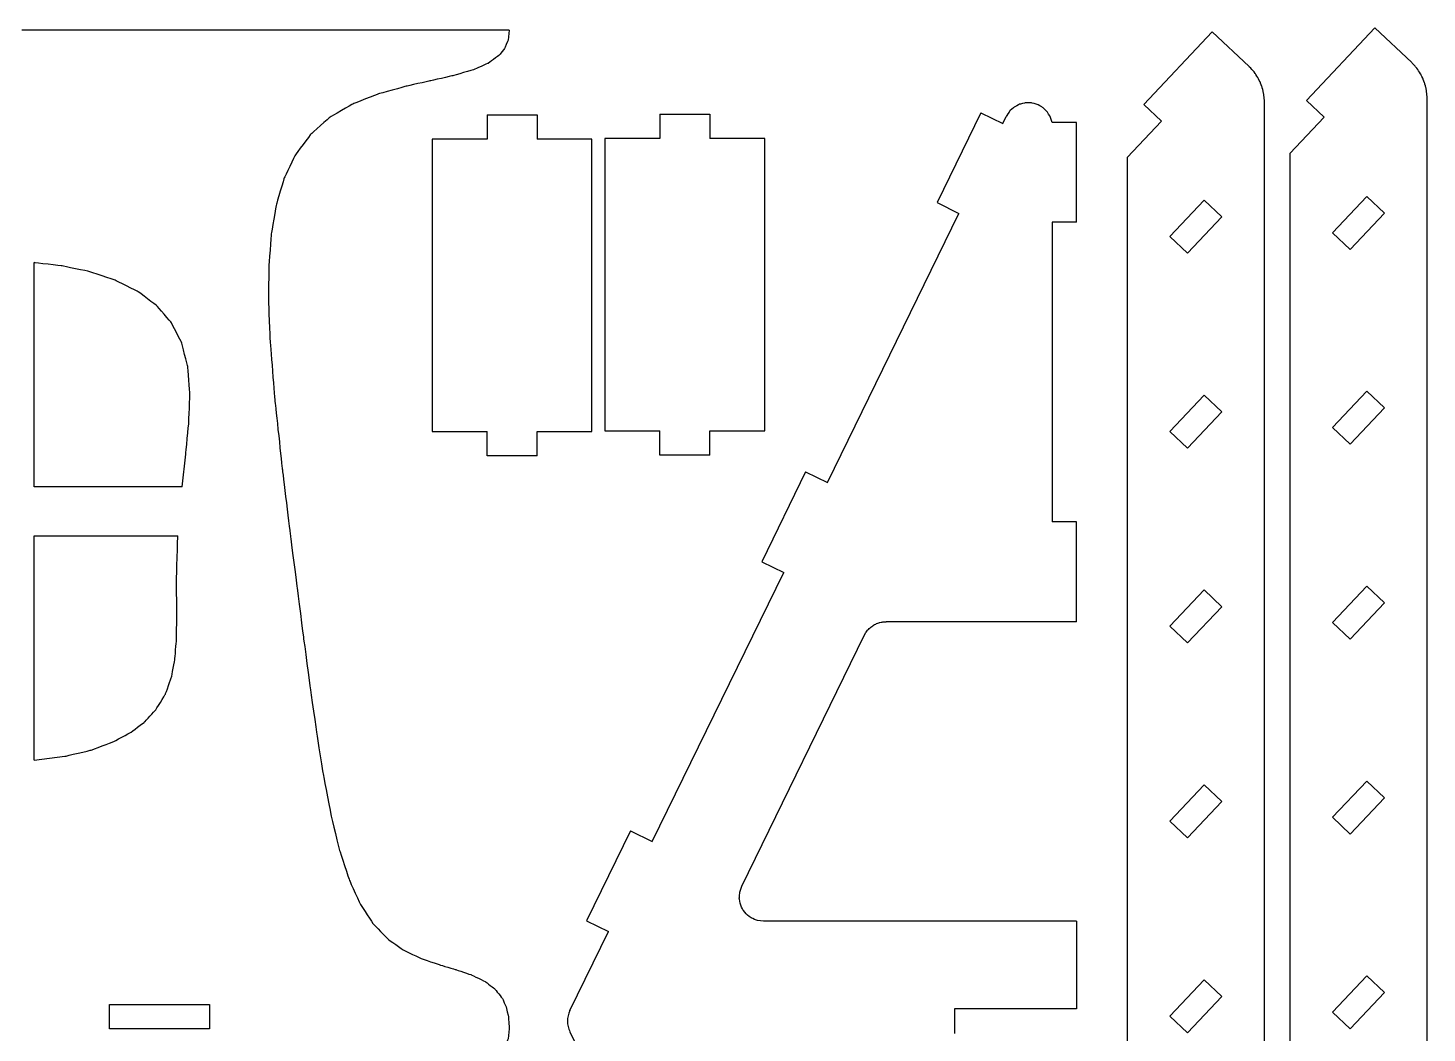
# Model space of a CAD drawing. Header units: centimetres. Extents: x -36 to 30.2, y -21 to 21.
# Drawn here: x -4.09 to 24.61, y 0.08 to 20.71 of the extents above; entities that cross this region are included whole.
import ezdxf

# ---------------------------------------------------------------- set-up
doc = ezdxf.new("R2010")
doc.units = ezdxf.units.CM
doc.header["$MEASUREMENT"] = 0
doc.layers.add('Capa 1', color=7, linetype='Continuous')

msp = doc.modelspace()

# ---------------------------------------------------------------- linework, layer by layer
at = {"layer": 'Capa 1', "color": 1, "lineweight": 25}
for points in [[(22.13399, 19.22105), (22.13399, 19.22105), (23.54133, 20.71168), (23.54133, 20.71168)], [(23.54133, 20.71168), (23.54133, 20.71168), (24.29507, 20.00006), (24.29507, 20.00006)], [(5.78122, 20.66451), (5.78122, 20.66451), (-4.21879, 20.66451), (-4.21879, 20.66451)], [(18.79645, 19.14258), (18.79645, 19.14258), (20.20379, 20.63317), (20.20379, 20.63317)], [(20.20379, 20.63317), (20.20379, 20.63317), (20.95754, 19.92155), (20.95754, 19.92155)], [(24.60858, -8.01932), (24.60858, -8.01932), (24.60858, 19.27291), (24.60858, 19.27291)], [(15.45563, 18.96834), (15.45563, 18.96834), (14.55686, 17.12585), (14.55686, 17.12585)], [(15.45563, 18.96834), (15.45563, 18.96834), (15.905, 18.74912), (15.905, 18.74912)], [(18.79645, 19.14258), (18.79645, 19.14258), (19.16003, 18.79933), (19.16003, 18.79933)], [(21.27101, -8.09783), (21.27101, -8.09783), (21.27101, 19.1944), (21.27101, 19.1944)], [(22.13399, 19.22105), (22.13399, 19.22105), (22.49756, 18.8778), (22.49756, 18.8778)], [(5.32436, 18.92912), (5.32436, 18.92912), (6.34935, 18.92912), (6.34935, 18.92912)], [(5.32436, 18.92912), (5.32436, 18.92912), (5.32436, 18.42913), (5.32436, 18.42913)], [(6.34935, 18.92912), (6.34935, 18.92912), (6.34935, 18.42913), (6.34935, 18.42913)], [(8.86989, 18.94348), (8.86989, 18.94348), (9.89489, 18.94348), (9.89489, 18.94348)], [(8.86989, 18.94348), (8.86989, 18.94348), (8.86989, 18.44349), (8.86989, 18.44349)], [(9.89489, 18.94348), (9.89489, 18.94348), (9.89489, 18.44349), (9.89489, 18.44349)], [(15.905, 18.74912), (15.905, 18.74912), (15.97729, 18.89732), (15.97729, 18.89732)], [(17.41733, 18.77438), (17.41733, 18.77438), (16.91733, 18.77438), (16.91733, 18.77438)], [(17.41733, 16.72435), (17.41733, 16.72435), (17.41733, 18.77438), (17.41733, 18.77438)], [(19.16003, 18.79933), (19.16003, 18.79933), (18.45634, 18.05401), (18.45634, 18.05401)], [(22.49756, 18.8778), (22.49756, 18.8778), (21.79388, 18.13252), (21.79388, 18.13252)], [(4.19684, 18.42913), (4.19684, 18.42913), (4.19684, 12.42912), (4.19684, 12.42912)], [(5.32436, 18.42913), (5.32436, 18.42913), (4.19684, 18.42913), (4.19684, 18.42913)], [(7.47687, 18.42913), (7.47687, 18.42913), (6.34935, 18.42913), (6.34935, 18.42913)], [(7.47687, 12.42912), (7.47687, 12.42912), (7.47687, 18.42913), (7.47687, 18.42913)], [(7.74238, 18.44349), (7.74238, 18.44349), (7.74238, 12.44348), (7.74238, 12.44348)], [(8.86989, 18.44349), (8.86989, 18.44349), (7.74238, 18.44349), (7.74238, 18.44349)], [(11.0224, 18.44349), (11.0224, 18.44349), (9.89489, 18.44349), (9.89489, 18.44349)], [(11.0224, 12.44348), (11.0224, 12.44348), (11.0224, 18.44349), (11.0224, 18.44349)], [(21.79388, 18.13252), (21.79388, 18.13252), (21.79388, -9.15971), (21.79388, -9.15971)], [(18.45634, 18.05401), (18.45634, 18.05401), (18.45634, -9.23822), (18.45634, -9.23822)], [(23.37129, 17.25411), (23.37129, 17.25411), (22.6676, 16.50879), (22.6676, 16.50879)], [(23.73486, 16.91085), (23.73486, 16.91085), (23.37129, 17.25411), (23.37129, 17.25411)], [(14.55686, 17.12585), (14.55686, 17.12585), (15.00623, 16.90664), (15.00623, 16.90664)], [(20.03375, 17.1756), (20.03375, 17.1756), (19.33007, 16.43028), (19.33007, 16.43028)], [(20.39732, 16.83234), (20.39732, 16.83234), (20.03375, 17.1756), (20.03375, 17.1756)], [(12.30995, 11.37921), (12.30995, 11.37921), (15.00623, 16.90664), (15.00623, 16.90664)], [(17.41733, 16.72435), (17.41733, 16.72435), (16.91733, 16.72435), (16.91733, 16.72435)], [(16.91733, 16.72435), (16.91733, 16.72435), (16.91733, 10.57438), (16.91733, 10.57438)], [(19.69364, 16.08703), (19.69364, 16.08703), (20.39732, 16.83234), (20.39732, 16.83234)], [(23.03117, 16.16554), (23.03117, 16.16554), (23.73486, 16.91085), (23.73486, 16.91085)], [(19.33007, 16.43028), (19.33007, 16.43028), (19.69364, 16.08703), (19.69364, 16.08703)], [(22.6676, 16.50879), (22.6676, 16.50879), (23.03117, 16.16554), (23.03117, 16.16554)], [(-3.96878, 11.28951), (-3.96878, 11.28951), (-3.96878, 15.89404), (-3.96878, 15.89404)], [(23.37129, 13.2541), (23.37129, 13.2541), (22.6676, 12.50879), (22.6676, 12.50879)], [(23.73486, 12.91085), (23.73486, 12.91085), (23.37129, 13.2541), (23.37129, 13.2541)], [(20.03375, 13.17559), (20.03375, 13.17559), (19.33007, 12.43028), (19.33007, 12.43028)], [(20.39732, 12.83234), (20.39732, 12.83234), (20.03375, 13.17559), (20.03375, 13.17559)], [(19.69364, 12.08702), (19.69364, 12.08702), (20.39732, 12.83234), (20.39732, 12.83234)], [(23.03117, 12.16553), (23.03117, 12.16553), (23.73486, 12.91085), (23.73486, 12.91085)], [(4.19684, 12.42912), (4.19684, 12.42912), (5.32436, 12.42912), (5.32436, 12.42912)], [(5.32436, 11.92913), (5.32436, 11.92913), (5.32436, 12.42912), (5.32436, 12.42912)], [(6.34935, 11.92913), (6.34935, 11.92913), (6.34935, 12.42912), (6.34935, 12.42912)], [(6.34935, 12.42912), (6.34935, 12.42912), (7.47687, 12.42912), (7.47687, 12.42912)], [(7.74238, 12.44348), (7.74238, 12.44348), (8.86989, 12.44348), (8.86989, 12.44348)], [(8.86989, 11.94349), (8.86989, 11.94349), (8.86989, 12.44348), (8.86989, 12.44348)], [(9.89489, 11.94349), (9.89489, 11.94349), (9.89489, 12.44348), (9.89489, 12.44348)], [(9.89489, 12.44348), (9.89489, 12.44348), (11.0224, 12.44348), (11.0224, 12.44348)], [(19.33007, 12.43028), (19.33007, 12.43028), (19.69364, 12.08702), (19.69364, 12.08702)], [(22.6676, 12.50879), (22.6676, 12.50879), (23.03117, 12.16553), (23.03117, 12.16553)], [(6.34935, 11.92913), (6.34935, 11.92913), (5.32436, 11.92913), (5.32436, 11.92913)], [(9.89489, 11.94349), (9.89489, 11.94349), (8.86989, 11.94349), (8.86989, 11.94349)], [(11.86055, 11.59842), (11.86055, 11.59842), (10.96178, 9.75597), (10.96178, 9.75597)], [(11.86055, 11.59842), (11.86055, 11.59842), (12.30995, 11.37921), (12.30995, 11.37921)], [(-0.9327, 11.28951), (-0.9327, 11.28951), (-3.96878, 11.28951), (-3.96878, 11.28951)], [(17.41733, 10.57438), (17.41733, 10.57438), (16.91733, 10.57438), (16.91733, 10.57438)], [(17.41733, 8.52439), (17.41733, 8.52439), (17.41733, 10.57438), (17.41733, 10.57438)], [(-3.96878, 5.6825), (-3.96878, 5.6825), (-3.96878, 10.28953), (-3.96878, 10.28953)], [(-3.96878, 10.28953), (-3.96878, 10.28953), (-1.01882, 10.28953), (-1.01882, 10.28953)], [(8.71486, 4.00933), (8.71486, 4.00933), (11.41118, 9.53675), (11.41118, 9.53675)], [(10.96178, 9.75597), (10.96178, 9.75597), (11.41118, 9.53675), (11.41118, 9.53675)], [(23.37129, 9.25409), (23.37129, 9.25409), (22.6676, 8.50878), (22.6676, 8.50878)], [(23.73486, 8.91084), (23.73486, 8.91084), (23.37129, 9.25409), (23.37129, 9.25409)], [(20.03375, 9.17558), (20.03375, 9.17558), (19.33007, 8.43027), (19.33007, 8.43027)], [(20.39732, 8.83233), (20.39732, 8.83233), (20.03375, 9.17558), (20.03375, 9.17558)], [(23.03117, 8.16553), (23.03117, 8.16553), (23.73486, 8.91084), (23.73486, 8.91084)], [(19.69364, 8.08702), (19.69364, 8.08702), (20.39732, 8.83233), (20.39732, 8.83233)], [(17.41733, 8.52439), (17.41733, 8.52439), (13.51063, 8.52439), (13.51063, 8.52439)], [(19.33007, 8.43027), (19.33007, 8.43027), (19.69364, 8.08702), (19.69364, 8.08702)], [(22.6676, 8.50878), (22.6676, 8.50878), (23.03117, 8.16553), (23.03117, 8.16553)], [(10.54906, 3.09359), (10.54906, 3.09359), (13.06126, 8.24358), (13.06126, 8.24358)], [(20.03375, 5.17558), (20.03375, 5.17558), (19.33007, 4.4303), (19.33007, 4.4303)], [(20.39732, 4.83233), (20.39732, 4.83233), (20.03375, 5.17558), (20.03375, 5.17558)], [(23.37129, 5.25409), (23.37129, 5.25409), (22.6676, 4.50878), (22.6676, 4.50878)], [(23.73486, 4.91084), (23.73486, 4.91084), (23.37129, 5.25409), (23.37129, 5.25409)], [(23.03117, 4.16552), (23.03117, 4.16552), (23.73486, 4.91084), (23.73486, 4.91084)], [(19.69364, 4.08705), (19.69364, 4.08705), (20.39732, 4.83233), (20.39732, 4.83233)], [(19.33007, 4.4303), (19.33007, 4.4303), (19.69364, 4.08705), (19.69364, 4.08705)], [(22.6676, 4.50878), (22.6676, 4.50878), (23.03117, 4.16552), (23.03117, 4.16552)], [(8.26549, 4.22854), (8.26549, 4.22854), (7.36672, 2.38605), (7.36672, 2.38605)], [(8.26549, 4.22854), (8.26549, 4.22854), (8.71486, 4.00933), (8.71486, 4.00933)], [(7.36672, 2.38605), (7.36672, 2.38605), (7.81609, 2.16684), (7.81609, 2.16684)], [(17.41733, 2.37438), (17.41733, 2.37438), (10.99846, 2.37438), (10.99846, 2.37438)], [(17.41733, 2.37438), (17.41733, 2.37438), (17.41733, 0.57436), (17.41733, 0.57436)], [(7.02425, 0.54357), (7.02425, 0.54357), (7.81609, 2.16684), (7.81609, 2.16684)], [(20.03375, 1.17557), (20.03375, 1.17557), (19.33007, 0.43029), (19.33007, 0.43029)], [(20.39732, 0.83232), (20.39732, 0.83232), (20.03375, 1.17557), (20.03375, 1.17557)], [(23.37129, 1.25408), (23.37129, 1.25408), (22.6676, 0.5088), (22.6676, 0.5088)], [(23.73486, 0.91083), (23.73486, 0.91083), (23.37129, 1.25408), (23.37129, 1.25408)], [(23.03117, 0.16555), (23.03117, 0.16555), (23.73486, 0.91083), (23.73486, 0.91083)], [(-2.41878, 0.16452), (-2.41878, 0.16452), (-2.41878, 0.66451), (-2.41878, 0.66451)], [(-2.41878, 0.66451), (-2.41878, 0.66451), (-0.36879, 0.66451), (-0.36879, 0.66451)], [(-0.36879, 0.66451), (-0.36879, 0.66451), (-0.36879, 0.16452), (-0.36879, 0.16452)], [(17.41733, 0.57436), (17.41733, 0.57436), (14.91733, 0.57436), (14.91733, 0.57436)], [(14.91733, 0.57436), (14.91733, 0.57436), (14.91733, 0.07437), (14.91733, 0.07437)], [(19.69364, 0.08704), (19.69364, 0.08704), (20.39732, 0.83232), (20.39732, 0.83232)], [(19.33007, 0.43029), (19.33007, 0.43029), (19.69364, 0.08704), (19.69364, 0.08704)], [(22.6676, 0.5088), (22.6676, 0.5088), (23.03117, 0.16555), (23.03117, 0.16555)], [(-0.36879, 0.16452), (-0.36879, 0.16452), (-2.41878, 0.16452), (-2.41878, 0.16452)], [(7.02425, 0.10517), (7.02425, 0.10517), (7.81609, -1.5181), (7.81609, -1.5181)]]:
    msp.add_open_spline(points, degree=3, dxfattribs=at)
for points, knots in [([(5.78122, 20.66451), (5.78122, 20.66451), (5.75572, 20.45983), (5.75572, 20.45983), (5.75572, 20.45983), (5.75572, 20.45983), (5.684, 20.29028), (5.684, 20.29028), (5.684, 20.29028), (5.684, 20.29028), (5.5728, 20.15037), (5.5728, 20.15037), (5.5728, 20.15037), (5.5728, 20.15037), (5.34537, 19.98495), (5.34537, 19.98495), (5.34537, 19.98495), (5.34537, 19.98495), (5.0618, 19.8594), (5.0618, 19.8594), (5.0618, 19.8594), (5.0618, 19.8594), (4.62454, 19.73109), (4.62454, 19.73109), (4.62454, 19.73109), (4.62454, 19.73109), (4.14956, 19.62318), (4.14956, 19.62318), (4.14956, 19.62318), (4.14956, 19.62318), (3.66364, 19.51389), (3.66364, 19.51389), (3.66364, 19.51389), (3.66364, 19.51389), (3.0956, 19.3569), (3.0956, 19.3569), (3.0956, 19.3569), (3.0956, 19.3569), (2.56939, 19.1507), (2.56939, 19.1507), (2.56939, 19.1507), (2.56939, 19.1507), (2.10362, 18.87949), (2.10362, 18.87949), (2.10362, 18.87949), (2.10362, 18.87949), (1.70943, 18.53324), (1.70943, 18.53324), (1.70943, 18.53324), (1.70943, 18.53324), (1.39186, 18.10666), (1.39186, 18.10666), (1.39186, 18.10666), (1.39186, 18.10666), (1.16484, 17.63471), (1.16484, 17.63471), (1.16484, 17.63471), (1.16484, 17.63471), (1.0019, 17.09285), (1.0019, 17.09285), (1.0019, 17.09285), (1.0019, 17.09285), (0.89804, 16.48441), (0.89804, 16.48441), (0.89804, 16.48441), (0.89804, 16.48441), (0.84667, 15.81427), (0.84667, 15.81427), (0.84667, 15.81427), (0.84667, 15.81427), (0.84025, 15.08868), (0.84025, 15.08868), (0.84025, 15.08868), (0.84025, 15.08868), (0.87094, 14.31476), (0.87094, 14.31476), (0.87094, 14.31476), (0.87094, 14.31476), (0.97515, 13.02034), (0.97515, 13.02034), (0.97515, 13.02034), (0.97515, 13.02034), (1.12346, 11.66), (1.12346, 11.66), (1.12346, 11.66), (1.12346, 11.66), (1.29325, 10.26942), (1.29325, 10.26942), (1.29325, 10.26942), (1.29325, 10.26942), (1.42756, 9.20981), (1.42756, 9.20981), (1.42756, 9.20981), (1.42756, 9.20981), (1.56189, 8.17025), (1.56189, 8.17025), (1.56189, 8.17025), (1.56189, 8.17025), (1.69574, 7.16667), (1.69574, 7.16667), (1.69574, 7.16667), (1.69574, 7.16667), (1.83138, 6.21438), (1.83138, 6.21438), (1.83138, 6.21438), (1.83138, 6.21438), (1.97369, 5.32774), (1.97369, 5.32774), (1.97369, 5.32774), (1.97369, 5.32774), (2.12652, 4.53339), (2.12652, 4.53339), (2.12652, 4.53339), (2.12652, 4.53339), (2.30008, 3.82526), (2.30008, 3.82526), (2.30008, 3.82526), (2.30008, 3.82526), (2.50251, 3.21129), (2.50251, 3.21129), (2.50251, 3.21129), (2.50251, 3.21129), (2.74137, 2.6963), (2.74137, 2.6963), (2.74137, 2.6963), (2.74137, 2.6963), (2.99516, 2.3147), (2.99516, 2.3147), (2.99516, 2.3147), (2.99516, 2.3147), (3.28641, 2.01234), (3.28641, 2.01234), (3.28641, 2.01234), (3.28641, 2.01234), (3.6145, 1.78183), (3.6145, 1.78183), (3.6145, 1.78183), (3.6145, 1.78183), (3.97497, 1.61052), (3.97497, 1.61052), (3.97497, 1.61052), (3.97497, 1.61052), (4.35836, 1.47943), (4.35836, 1.47943), (4.35836, 1.47943), (4.35836, 1.47943), (4.6843, 1.38217), (4.6843, 1.38217), (4.6843, 1.38217), (4.6843, 1.38217), (5.00243, 1.27489), (5.00243, 1.27489), (5.00243, 1.27489), (5.00243, 1.27489), (5.29569, 1.13283), (5.29569, 1.13283), (5.29569, 1.13283), (5.29569, 1.13283), (5.48644, 0.98558), (5.48644, 0.98558), (5.48644, 0.98558), (5.48644, 0.98558), (5.6399, 0.78693), (5.6399, 0.78693), (5.6399, 0.78693), (5.6399, 0.78693), (5.71518, 0.61756), (5.71518, 0.61756), (5.71518, 0.61756), (5.71518, 0.61756), (5.76387, 0.41214), (5.76387, 0.41214), (5.76387, 0.41214), (5.76387, 0.41214), (5.78122, 0.16452), (5.78122, 0.16452)], [0, 0, 0, 0, 0.02222222, 0.02222222, 0.02222222, 0.02222223, 0.04444444, 0.04444444, 0.04444444, 0.04444445, 0.06666667, 0.06666667, 0.06666667, 0.06666668, 0.08888889, 0.08888889, 0.08888889, 0.0888889, 0.11111111, 0.11111111, 0.11111111, 0.11111112, 0.13333333, 0.13333333, 0.13333333, 0.13333334, 0.15555556, 0.15555556, 0.15555556, 0.15555557, 0.17777778, 0.17777778, 0.17777778, 0.17777779, 0.2, 0.2, 0.2, 0.20000001, 0.22222222, 0.22222222, 0.22222222, 0.22222223, 0.24444444, 0.24444444, 0.24444444, 0.24444445, 0.26666667, 0.26666667, 0.26666667, 0.26666668, 0.28888889, 0.28888889, 0.28888889, 0.2888889, 0.31111111, 0.31111111, 0.31111111, 0.31111112, 0.33333333, 0.33333333, 0.33333333, 0.33333334, 0.35555556, 0.35555556, 0.35555556, 0.35555557, 0.37777778, 0.37777778, 0.37777778, 0.37777779, 0.4, 0.4, 0.4, 0.40000001, 0.42222222, 0.42222222, 0.42222222, 0.42222223, 0.44444444, 0.44444444, 0.44444444, 0.44444445, 0.46666667, 0.46666667, 0.46666667, 0.46666668, 0.48888889, 0.48888889, 0.48888889, 0.4888889, 0.51111111, 0.51111111, 0.51111111, 0.51111112, 0.53333333, 0.53333333, 0.53333333, 0.53333334, 0.55555556, 0.55555556, 0.55555556, 0.55555557, 0.57777778, 0.57777778, 0.57777778, 0.57777779, 0.6, 0.6, 0.6, 0.60000001, 0.62222222, 0.62222222, 0.62222222, 0.62222223, 0.64444444, 0.64444444, 0.64444444, 0.64444445, 0.66666667, 0.66666667, 0.66666667, 0.66666668, 0.68888889, 0.68888889, 0.68888889, 0.6888889, 0.71111111, 0.71111111, 0.71111111, 0.71111112, 0.73333333, 0.73333333, 0.73333333, 0.73333334, 0.75555556, 0.75555556, 0.75555556, 0.75555557, 0.77777778, 0.77777778, 0.77777778, 0.77777779, 0.8, 0.8, 0.8, 0.80000001, 0.82222222, 0.82222222, 0.82222222, 0.82222223, 0.84444444, 0.84444444, 0.84444444, 0.84444445, 0.86666667, 0.86666667, 0.86666667, 0.86666668, 0.88888889, 0.88888889, 0.88888889, 0.8888889, 0.91111111, 0.91111111, 0.91111111, 0.91111112, 0.93333333, 0.93333333, 0.93333333, 0.93333334, 0.95555556, 0.95555556, 0.95555556, 0.95555557, 1, 1, 1, 1]), ([(21.27101, 19.1944), (21.27101, 19.1944), (21.26586, 19.296), (21.26586, 19.296), (21.26586, 19.296), (21.26586, 19.296), (21.25038, 19.39654), (21.25038, 19.39654), (21.25038, 19.39654), (21.25038, 19.39654), (21.2248, 19.495), (21.2248, 19.495), (21.2248, 19.495), (21.2248, 19.495), (21.18931, 19.59033), (21.18931, 19.59033), (21.18931, 19.59033), (21.18931, 19.59033), (21.14433, 19.68155), (21.14433, 19.68155), (21.14433, 19.68155), (21.14433, 19.68155), (21.09032, 19.76777), (21.09032, 19.76777), (21.09032, 19.76777), (21.09032, 19.76777), (21.02784, 19.84803), (21.02784, 19.84803), (21.02784, 19.84803), (21.02784, 19.84803), (20.95754, 19.92155), (20.95754, 19.92155)], [0, 0, 0, 0, 0.11111111, 0.11111111, 0.11111111, 0.11111112, 0.22222222, 0.22222222, 0.22222222, 0.22222223, 0.33333333, 0.33333333, 0.33333333, 0.33333334, 0.44444444, 0.44444444, 0.44444444, 0.44444445, 0.55555556, 0.55555556, 0.55555556, 0.55555557, 0.66666667, 0.66666667, 0.66666667, 0.66666668, 0.77777778, 0.77777778, 0.77777778, 0.77777779, 1, 1, 1, 1]), ([(24.60858, 19.27291), (24.60858, 19.27291), (24.6034, 19.37451), (24.6034, 19.37451), (24.6034, 19.37451), (24.6034, 19.37451), (24.58791, 19.47505), (24.58791, 19.47505), (24.58791, 19.47505), (24.58791, 19.47505), (24.56234, 19.57348), (24.56234, 19.57348), (24.56234, 19.57348), (24.56234, 19.57348), (24.52685, 19.66884), (24.52685, 19.66884), (24.52685, 19.66884), (24.52685, 19.66884), (24.48187, 19.76006), (24.48187, 19.76006), (24.48187, 19.76006), (24.48187, 19.76006), (24.42786, 19.84628), (24.42786, 19.84628), (24.42786, 19.84628), (24.42786, 19.84628), (24.36538, 19.92654), (24.36538, 19.92654), (24.36538, 19.92654), (24.36538, 19.92654), (24.29507, 20.00006), (24.29507, 20.00006)], [0, 0, 0, 0, 0.11111111, 0.11111111, 0.11111111, 0.11111112, 0.22222222, 0.22222222, 0.22222222, 0.22222223, 0.33333333, 0.33333333, 0.33333333, 0.33333334, 0.44444444, 0.44444444, 0.44444444, 0.44444445, 0.55555556, 0.55555556, 0.55555556, 0.55555557, 0.66666667, 0.66666667, 0.66666667, 0.66666668, 0.77777778, 0.77777778, 0.77777778, 0.77777779, 1, 1, 1, 1]), ([(16.91733, 18.77438), (16.91733, 18.77438), (16.87839, 18.89249), (16.87839, 18.89249), (16.87839, 18.89249), (16.87839, 18.89249), (16.8115, 18.99734), (16.8115, 18.99734), (16.8115, 18.99734), (16.8115, 18.99734), (16.7208, 19.08246), (16.7208, 19.08246), (16.7208, 19.08246), (16.7208, 19.08246), (16.6119, 19.14254), (16.6119, 19.14254), (16.6119, 19.14254), (16.6119, 19.14254), (16.49153, 19.17387), (16.49153, 19.17387), (16.49153, 19.17387), (16.49153, 19.17387), (16.36714, 19.17454), (16.36714, 19.17454), (16.36714, 19.17454), (16.36714, 19.17454), (16.24646, 19.14448), (16.24646, 19.14448), (16.24646, 19.14448), (16.24646, 19.14448), (16.13692, 19.08557), (16.13692, 19.08557), (16.13692, 19.08557), (16.13692, 19.08557), (16.0453, 19.00146), (16.0453, 19.00146), (16.0453, 19.00146), (16.0453, 19.00146), (15.97729, 18.89732), (15.97729, 18.89732)], [0, 0, 0, 0, 0.09090909, 0.09090909, 0.09090909, 0.0909091, 0.18181818, 0.18181818, 0.18181818, 0.18181819, 0.27272727, 0.27272727, 0.27272727, 0.27272728, 0.36363636, 0.36363636, 0.36363636, 0.36363637, 0.45454545, 0.45454545, 0.45454545, 0.45454546, 0.54545455, 0.54545455, 0.54545455, 0.54545456, 0.63636364, 0.63636364, 0.63636364, 0.63636365, 0.72727273, 0.72727273, 0.72727273, 0.72727274, 0.81818182, 0.81818182, 0.81818182, 0.81818183, 1, 1, 1, 1]), ([(-0.9327, 11.28951), (-0.9327, 11.28951), (-0.857, 11.96028), (-0.857, 11.96028), (-0.857, 11.96028), (-0.857, 11.96028), (-0.79424, 12.60336), (-0.79424, 12.60336), (-0.79424, 12.60336), (-0.79424, 12.60336), (-0.77134, 13.20739), (-0.77134, 13.20739), (-0.77134, 13.20739), (-0.77134, 13.20739), (-0.81435, 13.76273), (-0.81435, 13.76273), (-0.81435, 13.76273), (-0.81435, 13.76273), (-0.94494, 14.26194), (-0.94494, 14.26194), (-0.94494, 14.26194), (-0.94494, 14.26194), (-1.15181, 14.66143), (-1.15181, 14.66143), (-1.15181, 14.66143), (-1.15181, 14.66143), (-1.44857, 15.00754), (-1.44857, 15.00754), (-1.44857, 15.00754), (-1.44857, 15.00754), (-1.83472, 15.29858), (-1.83472, 15.29858), (-1.83472, 15.29858), (-1.83472, 15.29858), (-2.30402, 15.53364), (-2.30402, 15.53364), (-2.30402, 15.53364), (-2.30402, 15.53364), (-2.8449, 15.71232), (-2.8449, 15.71232), (-2.8449, 15.71232), (-2.8449, 15.71232), (-3.39103, 15.82683), (-3.39103, 15.82683), (-3.39103, 15.82683), (-3.39103, 15.82683), (-3.96878, 15.89404), (-3.96878, 15.89404)], [0, 0, 0, 0, 0.07692308, 0.07692308, 0.07692308, 0.07692309, 0.15384615, 0.15384615, 0.15384615, 0.15384616, 0.23076923, 0.23076923, 0.23076923, 0.23076924, 0.30769231, 0.30769231, 0.30769231, 0.30769232, 0.38461538, 0.38461538, 0.38461538, 0.38461539, 0.46153846, 0.46153846, 0.46153846, 0.46153847, 0.53846154, 0.53846154, 0.53846154, 0.53846155, 0.61538462, 0.61538462, 0.61538462, 0.61538463, 0.69230769, 0.69230769, 0.69230769, 0.6923077, 0.76923077, 0.76923077, 0.76923077, 0.76923078, 0.84615385, 0.84615385, 0.84615385, 0.84615386, 1, 1, 1, 1]), ([(-3.96878, 5.6825), (-3.96878, 5.6825), (-3.33597, 5.76155), (-3.33597, 5.76155), (-3.33597, 5.76155), (-3.33597, 5.76155), (-2.79745, 5.88993), (-2.79745, 5.88993), (-2.79745, 5.88993), (-2.79745, 5.88993), (-2.34995, 6.05595), (-2.34995, 6.05595), (-2.34995, 6.05595), (-2.34995, 6.05595), (-1.98712, 6.25068), (-1.98712, 6.25068), (-1.98712, 6.25068), (-1.98712, 6.25068), (-1.70059, 6.46736), (-1.70059, 6.46736), (-1.70059, 6.46736), (-1.70059, 6.46736), (-1.48106, 6.70114), (-1.48106, 6.70114), (-1.48106, 6.70114), (-1.48106, 6.70114), (-1.27472, 7.03508), (-1.27472, 7.03508), (-1.27472, 7.03508), (-1.27472, 7.03508), (-1.14797, 7.3874), (-1.14797, 7.3874), (-1.14797, 7.3874), (-1.14797, 7.3874), (-1.07907, 7.75429), (-1.07907, 7.75429), (-1.07907, 7.75429), (-1.07907, 7.75429), (-1.04891, 8.13342), (-1.04891, 8.13342), (-1.04891, 8.13342), (-1.04891, 8.13342), (-1.04132, 8.52299), (-1.04132, 8.52299), (-1.04132, 8.52299), (-1.04132, 8.52299), (-1.0452, 9.39365), (-1.0452, 9.39365), (-1.0452, 9.39365), (-1.0452, 9.39365), (-1.01882, 10.28953), (-1.01882, 10.28953)], [0, 0, 0, 0, 0.07142857, 0.07142857, 0.07142857, 0.07142858, 0.14285714, 0.14285714, 0.14285714, 0.14285715, 0.21428571, 0.21428571, 0.21428571, 0.21428572, 0.28571429, 0.28571429, 0.28571429, 0.2857143, 0.35714286, 0.35714286, 0.35714286, 0.35714287, 0.42857143, 0.42857143, 0.42857143, 0.42857144, 0.5, 0.5, 0.5, 0.50000001, 0.57142857, 0.57142857, 0.57142857, 0.57142858, 0.64285714, 0.64285714, 0.64285714, 0.64285715, 0.71428571, 0.71428571, 0.71428571, 0.71428572, 0.78571429, 0.78571429, 0.78571429, 0.7857143, 0.85714286, 0.85714286, 0.85714286, 0.85714287, 1, 1, 1, 1]), ([(13.06126, 8.24358), (13.06126, 8.24358), (13.09615, 8.30401), (13.09615, 8.30401), (13.09615, 8.30401), (13.09615, 8.30401), (13.13908, 8.35897), (13.13908, 8.35897), (13.13908, 8.35897), (13.13908, 8.35897), (13.18925, 8.40741), (13.18925, 8.40741), (13.18925, 8.40741), (13.18925, 8.40741), (13.24569, 8.4484), (13.24569, 8.4484), (13.24569, 8.4484), (13.24569, 8.4484), (13.30729, 8.48114), (13.30729, 8.48114), (13.30729, 8.48114), (13.30729, 8.48114), (13.37283, 8.50502), (13.37283, 8.50502), (13.37283, 8.50502), (13.37283, 8.50502), (13.44106, 8.51952), (13.44106, 8.51952), (13.44106, 8.51952), (13.44106, 8.51952), (13.51063, 8.52439), (13.51063, 8.52439)], [0, 0, 0, 0, 0.11111111, 0.11111111, 0.11111111, 0.11111112, 0.22222222, 0.22222222, 0.22222222, 0.22222223, 0.33333333, 0.33333333, 0.33333333, 0.33333334, 0.44444444, 0.44444444, 0.44444444, 0.44444445, 0.55555556, 0.55555556, 0.55555556, 0.55555557, 0.66666667, 0.66666667, 0.66666667, 0.66666668, 0.77777778, 0.77777778, 0.77777778, 0.77777779, 1, 1, 1, 1]), ([(10.99846, 2.37438), (10.99846, 2.37438), (10.87326, 2.39029), (10.87326, 2.39029), (10.87326, 2.39029), (10.87326, 2.39029), (10.75604, 2.43707), (10.75604, 2.43707), (10.75604, 2.43707), (10.75604, 2.43707), (10.65426, 2.51168), (10.65426, 2.51168), (10.65426, 2.51168), (10.65426, 2.51168), (10.57443, 2.60943), (10.57443, 2.60943), (10.57443, 2.60943), (10.57443, 2.60943), (10.52158, 2.72405), (10.52158, 2.72405), (10.52158, 2.72405), (10.52158, 2.72405), (10.49914, 2.84823), (10.49914, 2.84823), (10.49914, 2.84823), (10.49914, 2.84823), (10.50849, 2.97406), (10.50849, 2.97406), (10.50849, 2.97406), (10.50849, 2.97406), (10.54906, 3.09359), (10.54906, 3.09359)], [0, 0, 0, 0, 0.11111111, 0.11111111, 0.11111111, 0.11111112, 0.22222222, 0.22222222, 0.22222222, 0.22222223, 0.33333333, 0.33333333, 0.33333333, 0.33333334, 0.44444444, 0.44444444, 0.44444444, 0.44444445, 0.55555556, 0.55555556, 0.55555556, 0.55555557, 0.66666667, 0.66666667, 0.66666667, 0.66666668, 0.77777778, 0.77777778, 0.77777778, 0.77777779, 1, 1, 1, 1]), ([(7.02425, 0.54357), (7.02425, 0.54357), (7.00234, 0.49129), (7.00234, 0.49129), (7.00234, 0.49129), (7.00234, 0.49129), (6.98646, 0.43685), (6.98646, 0.43685), (6.98646, 0.43685), (6.98646, 0.43685), (6.97687, 0.38097), (6.97687, 0.38097), (6.97687, 0.38097), (6.97687, 0.38097), (6.97366, 0.32439), (6.97366, 0.32439), (6.97366, 0.32439), (6.97366, 0.32439), (6.97687, 0.26777), (6.97687, 0.26777), (6.97687, 0.26777), (6.97687, 0.26777), (6.98646, 0.21189), (6.98646, 0.21189), (6.98646, 0.21189), (6.98646, 0.21189), (7.00234, 0.15745), (7.00234, 0.15745), (7.00234, 0.15745), (7.00234, 0.15745), (7.02425, 0.10517), (7.02425, 0.10517)], [0, 0, 0, 0, 0.11111111, 0.11111111, 0.11111111, 0.11111112, 0.22222222, 0.22222222, 0.22222222, 0.22222223, 0.33333333, 0.33333333, 0.33333333, 0.33333334, 0.44444444, 0.44444444, 0.44444444, 0.44444445, 0.55555556, 0.55555556, 0.55555556, 0.55555557, 0.66666667, 0.66666667, 0.66666667, 0.66666668, 0.77777778, 0.77777778, 0.77777778, 0.77777779, 1, 1, 1, 1]), ([(5.78122, 0.16452), (5.78122, 0.16452), (5.75572, -0.04016), (5.75572, -0.04016), (5.75572, -0.04016), (5.75572, -0.04016), (5.684, -0.20971), (5.684, -0.20971), (5.684, -0.20971), (5.684, -0.20971), (5.5728, -0.34965), (5.5728, -0.34965), (5.5728, -0.34965), (5.5728, -0.34965), (5.34537, -0.51503), (5.34537, -0.51503), (5.34537, -0.51503), (5.34537, -0.51503), (5.0618, -0.64059), (5.0618, -0.64059), (5.0618, -0.64059), (5.0618, -0.64059), (4.62454, -0.76889), (4.62454, -0.76889), (4.62454, -0.76889), (4.62454, -0.76889), (4.14956, -0.87684), (4.14956, -0.87684), (4.14956, -0.87684), (4.14956, -0.87684), (3.66364, -0.9861), (3.66364, -0.9861), (3.66364, -0.9861), (3.66364, -0.9861), (3.0956, -1.14308), (3.0956, -1.14308), (3.0956, -1.14308), (3.0956, -1.14308), (2.56939, -1.34932), (2.56939, -1.34932), (2.56939, -1.34932), (2.56939, -1.34932), (2.10362, -1.6205), (2.10362, -1.6205), (2.10362, -1.6205), (2.10362, -1.6205), (1.70943, -1.96675), (1.70943, -1.96675), (1.70943, -1.96675), (1.70943, -1.96675), (1.39186, -2.39333), (1.39186, -2.39333), (1.39186, -2.39333), (1.39186, -2.39333), (1.16484, -2.86531), (1.16484, -2.86531), (1.16484, -2.86531), (1.16484, -2.86531), (1.0019, -3.40718), (1.0019, -3.40718), (1.0019, -3.40718), (1.0019, -3.40718), (0.89804, -4.01561), (0.89804, -4.01561), (0.89804, -4.01561), (0.89804, -4.01561), (0.84667, -4.68571), (0.84667, -4.68571), (0.84667, -4.68571), (0.84667, -4.68571), (0.84025, -5.41134), (0.84025, -5.41134), (0.84025, -5.41134), (0.84025, -5.41134), (0.87094, -6.18523), (0.87094, -6.18523), (0.87094, -6.18523), (0.87094, -6.18523), (0.97515, -7.47968), (0.97515, -7.47968), (0.97515, -7.47968), (0.97515, -7.47968), (1.12346, -8.83999), (1.12346, -8.83999), (1.12346, -8.83999), (1.12346, -8.83999), (1.29325, -10.2306), (1.29325, -10.2306), (1.29325, -10.2306), (1.29325, -10.2306), (1.42756, -11.29017), (1.42756, -11.29017), (1.42756, -11.29017), (1.42756, -11.29017), (1.56189, -12.32974), (1.56189, -12.32974), (1.56189, -12.32974), (1.56189, -12.32974), (1.69574, -13.33336), (1.69574, -13.33336), (1.69574, -13.33336), (1.69574, -13.33336), (1.83138, -14.28564), (1.83138, -14.28564), (1.83138, -14.28564), (1.83138, -14.28564), (1.97369, -15.17225), (1.97369, -15.17225), (1.97369, -15.17225), (1.97369, -15.17225), (2.12652, -15.9666), (2.12652, -15.9666), (2.12652, -15.9666), (2.12652, -15.9666), (2.30008, -16.67476), (2.30008, -16.67476), (2.30008, -16.67476), (2.30008, -16.67476), (2.50251, -17.2887), (2.50251, -17.2887), (2.50251, -17.2887), (2.50251, -17.2887), (2.74137, -17.80369), (2.74137, -17.80369), (2.74137, -17.80369), (2.74137, -17.80369), (2.99516, -18.18532), (2.99516, -18.18532), (2.99516, -18.18532), (2.99516, -18.18532), (3.28641, -18.48765), (3.28641, -18.48765), (3.28641, -18.48765), (3.28641, -18.48765), (3.6145, -18.71816), (3.6145, -18.71816), (3.6145, -18.71816), (3.6145, -18.71816), (3.97497, -18.8895), (3.97497, -18.8895), (3.97497, -18.8895), (3.97497, -18.8895), (4.35836, -19.02056), (4.35836, -19.02056), (4.35836, -19.02056), (4.35836, -19.02056), (4.6843, -19.11782), (4.6843, -19.11782), (4.6843, -19.11782), (4.6843, -19.11782), (5.00243, -19.22513), (5.00243, -19.22513), (5.00243, -19.22513), (5.00243, -19.22513), (5.29569, -19.36716), (5.29569, -19.36716), (5.29569, -19.36716), (5.29569, -19.36716), (5.48644, -19.51445), (5.48644, -19.51445), (5.48644, -19.51445), (5.48644, -19.51445), (5.6399, -19.7131), (5.6399, -19.7131), (5.6399, -19.7131), (5.6399, -19.7131), (5.71518, -19.88243), (5.71518, -19.88243), (5.71518, -19.88243), (5.71518, -19.88243), (5.76387, -20.08785), (5.76387, -20.08785), (5.76387, -20.08785), (5.76387, -20.08785), (5.78122, -20.33547), (5.78122, -20.33547)], [0, 0, 0, 0, 0.02222222, 0.02222222, 0.02222222, 0.02222223, 0.04444444, 0.04444444, 0.04444444, 0.04444445, 0.06666667, 0.06666667, 0.06666667, 0.06666668, 0.08888889, 0.08888889, 0.08888889, 0.0888889, 0.11111111, 0.11111111, 0.11111111, 0.11111112, 0.13333333, 0.13333333, 0.13333333, 0.13333334, 0.15555556, 0.15555556, 0.15555556, 0.15555557, 0.17777778, 0.17777778, 0.17777778, 0.17777779, 0.2, 0.2, 0.2, 0.20000001, 0.22222222, 0.22222222, 0.22222222, 0.22222223, 0.24444444, 0.24444444, 0.24444444, 0.24444445, 0.26666667, 0.26666667, 0.26666667, 0.26666668, 0.28888889, 0.28888889, 0.28888889, 0.2888889, 0.31111111, 0.31111111, 0.31111111, 0.31111112, 0.33333333, 0.33333333, 0.33333333, 0.33333334, 0.35555556, 0.35555556, 0.35555556, 0.35555557, 0.37777778, 0.37777778, 0.37777778, 0.37777779, 0.4, 0.4, 0.4, 0.40000001, 0.42222222, 0.42222222, 0.42222222, 0.42222223, 0.44444444, 0.44444444, 0.44444444, 0.44444445, 0.46666667, 0.46666667, 0.46666667, 0.46666668, 0.48888889, 0.48888889, 0.48888889, 0.4888889, 0.51111111, 0.51111111, 0.51111111, 0.51111112, 0.53333333, 0.53333333, 0.53333333, 0.53333334, 0.55555556, 0.55555556, 0.55555556, 0.55555557, 0.57777778, 0.57777778, 0.57777778, 0.57777779, 0.6, 0.6, 0.6, 0.60000001, 0.62222222, 0.62222222, 0.62222222, 0.62222223, 0.64444444, 0.64444444, 0.64444444, 0.64444445, 0.66666667, 0.66666667, 0.66666667, 0.66666668, 0.68888889, 0.68888889, 0.68888889, 0.6888889, 0.71111111, 0.71111111, 0.71111111, 0.71111112, 0.73333333, 0.73333333, 0.73333333, 0.73333334, 0.75555556, 0.75555556, 0.75555556, 0.75555557, 0.77777778, 0.77777778, 0.77777778, 0.77777779, 0.8, 0.8, 0.8, 0.80000001, 0.82222222, 0.82222222, 0.82222222, 0.82222223, 0.84444444, 0.84444444, 0.84444444, 0.84444445, 0.86666667, 0.86666667, 0.86666667, 0.86666668, 0.88888889, 0.88888889, 0.88888889, 0.8888889, 0.91111111, 0.91111111, 0.91111111, 0.91111112, 0.93333333, 0.93333333, 0.93333333, 0.93333334, 0.95555556, 0.95555556, 0.95555556, 0.95555557, 1, 1, 1, 1])]:
    msp.add_open_spline(points, degree=3, knots=knots, dxfattribs=at)

doc.saveas('drawing.dxf')
